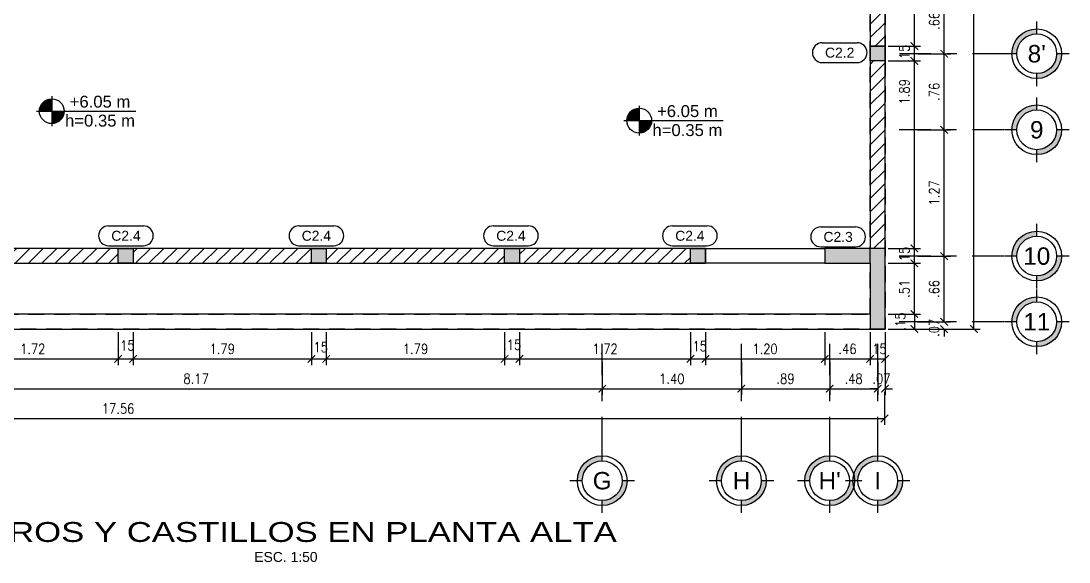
# Model space of a CAD drawing. Header units: millimetres. Extents: x -4.1 to 30.8, y -2.4 to 8.4.
# Drawn here: x 6.57 to 17.11, y -2.42 to 3.02 of the extents above; entities that cross this region are included whole.
import ezdxf
from ezdxf.enums import TextEntityAlignment as Align

# ---------------------------------------------------------------- set-up
doc = ezdxf.new("R2010")
doc.units = ezdxf.units.MM
doc.header["$LTSCALE"] = 0.05
doc.linetypes.add('DASHDOT2', pattern=[12.7, 6.35, -3.175, 0, -3.175])
doc.linetypes.add('HIDDEN2', pattern=[4.7625, 3.175, -1.5875])
for name, color, linetype in [('ACOTADO', 2, 'Continuous'), ('AZOTEA$0$PRETIL', 2, 'HIDDEN2'), ('EJES', 1, 'DASHDOT2'), ('PLANTA ALTA$0$ACHURADO', 1, 'Continuous'), ('PLANTA ALTA$0$CANT_VIS', 3, 'Continuous'), ('PLANTA ALTA$0$CONT_CORTE', 4, 'Continuous'), ('TITULOS', 1, 'Continuous'), ('TXT_IND', 2, 'Continuous')]:
    doc.layers.add(name, color=color, linetype=linetype)
doc.styles.add('ACOTAMIENTOS', font='romans.shx', dxfattribs={"width": 0.85})
doc.styles.add('ARIAL', font='arial.ttf')
doc.styles.get("Standard").update_dxf_attribs({"font": 'romans.shx'})
doc.dimstyles.new('ACOTA_50', dxfattribs={"dimscale": 0.05, "dimtxt": 2, "dimasz": 1.5, "dimexe": 1.25, "dimexo": 0.625, "dimgap": 1, "dimtad": 1, "dimzin": 4, "dimdsep": 46, "dimtxsty": 'ACOTAMIENTOS', "dimblk1": 'ARCHTICK', "dimblk2": 'ARCHTICK', "dimsah": 1, "dimcen": 1.5, "dimclrd": 1, "dimclre": 1, "dimclrt": 256, "dimadec": 0, "dimazin": 0, "dimtfac": 1, "dimtofl": 0, "dimtmove": 2, "dimatfit": 3, "dimfxl": 0, "dimtolj": 1, "dimtzin": 0, "dimarcsym": 0})

# ---------------------------------------------------------------- blocks, each defined once
blk = doc.blocks.new('ETIQUETA')
at = {"layer": 'TXT_IND', "color": 3}
for p, q in [((-0.175, 0.2), (0.175, 0.2)), ((-0.175, 0), (0.175, 0))]:
    blk.add_line(p, q, dxfattribs=at)
for centre, start, end in [((-0.175, 0.1), 90, 270), ((0.175, 0.1), 270, 90)]:
    blk.add_arc(centre, 0.1, start, end, dxfattribs=at)
at = {"layer": 'TXT_IND', "color": 4, "style": 'ARIAL'}
blk.add_attdef('TEXTO', text='', height=0.1, dxfattribs=at).set_placement((0, 0.1), align=Align.MIDDLE_CENTER)
blk = doc.blocks.new('NIVEL-PLANTA')
at = {"layer": 'TXT_IND'}
for points in [[(-0.47, 0), (-0.345, 0), (-0.345, 0.125, 0.414214)], [(-0.345, -0.125, 0.414214), (-0.22, 0), (-0.345, 0)]]:
    blk.add_hatch(color=1, dxfattribs=at).paths.add_polyline_path(points)
for p, q in [((-0.345, 0.15), (-0.345, -0.15)), ((-0.5, 0), (0.5, 0)), ((-0.22, 0), (0.5, 0))]:
    blk.add_line(p, q, dxfattribs=at)
at = {"layer": 'TXT_IND', "color": 3}
blk.add_circle((-0.345, 0), 0.125, dxfattribs=at)
at = {"layer": 'TXT_IND', "style": 'ARIAL'}
blk.add_attdef('NIVEL', text='', height=0.12, dxfattribs=at).set_placement((0.14, 0), align=Align.BOTTOM_CENTER)
at = {"layer": 'TXT_IND', "style": 'ARIAL', "width": 0.95}
blk.add_attdef('PERALTE', text='', height=0.12, dxfattribs=at).set_placement((0.14, -0.191), align=Align.BOTTOM_CENTER)
blk = doc.blocks.new('EJE')
at = {"layer": 'EJES', "linetype": 'Continuous'}
for points in [[(-0.25, 0), (-0.2, 0, -0.414214), (0, 0.2), (0, 0.25, 0.414214)], [(0.25, 0), (0.2, 0, -0.414214), (0, -0.2), (0, -0.25, 0.414214)]]:
    blk.add_hatch(color=256, dxfattribs=at).paths.add_polyline_path(points)
at = {"layer": 'EJES', "color": 1, "linetype": 'Continuous'}
for p, q in [((0, 0.2), (0, 0.325)), ((-0.2, 0), (-0.325, 0)), ((0.325, 0), (0.2, 0)), ((0, -0.325), (0, -0.2))]:
    blk.add_line(p, q, dxfattribs=at)
at = {"layer": 'EJES', "color": 3, "linetype": 'Continuous'}
for radius in [0.25, 0.2]:
    blk.add_circle((0, 0), radius, dxfattribs=at)
at = {"layer": 'EJES', "color": 4, "linetype": 'Continuous', "style": 'ARIAL'}
blk.add_attdef('EJE', text='', height=0.175, dxfattribs=at).set_placement((0, 0), align=Align.MIDDLE_CENTER)
blk = doc.blocks.new('_ARCHTICK')
at = {"color": 0, "linetype": 'ByBlock', "const_width": 0.15}
blk.add_lwpolyline([(-0.5, -0.5), (0.5, 0.5)], dxfattribs=at)
blk = doc.blocks.new('*D153')
at = {"layer": 'ACOTADO', "color": 1, "lineweight": -2}
for p, q in [((4.251, -0.406), (4.251, -0.738)), ((12.419, -0.406), (12.419, -0.738)), ((4.251, -0.675), (12.419, -0.675))]:
    blk.add_line(p, q, dxfattribs=at)
at = {"layer": 'DEFPOINTS', "color": 0}
for p in [(4.251, -0.375), (12.419, -0.375), (12.419, -0.675)]:
    blk.add_point(p, dxfattribs=at)
at = {"layer": 'ACOTADO', "color": 1, "lineweight": -2, "xscale": 0.07500000000000001, "yscale": 0.07500000000000001, "zscale": 0.07500000000000001, "rotation": 180}
blk.add_blockref('_ARCHTICK', (4.251, -0.675), dxfattribs=at)
at = {"layer": 'ACOTADO', "color": 1, "lineweight": -2, "xscale": 0.07500000000000001, "yscale": 0.07500000000000001, "zscale": 0.07500000000000001}
blk.add_blockref('_ARCHTICK', (12.419, -0.675), dxfattribs=at)
at = {"layer": 'ACOTADO', "insert": (8.335, -0.575), "char_height": 0.1, "attachment_point": 5, "style": 'ACOTAMIENTOS'}
blk.add_mtext('\\A1;8.17', dxfattribs=at)
blk = doc.blocks.new('*D154')
at = {"layer": 'ACOTADO', "color": 1, "lineweight": -2}
for p, q in [((12.419, -0.406), (12.419, -0.738)), ((13.819, -0.406), (13.819, -0.738)), ((12.419, -0.675), (13.819, -0.675))]:
    blk.add_line(p, q, dxfattribs=at)
at = {"layer": 'DEFPOINTS', "color": 0}
for p in [(12.419, -0.375), (13.819, -0.375), (13.819, -0.675)]:
    blk.add_point(p, dxfattribs=at)
at = {"layer": 'ACOTADO', "color": 1, "lineweight": -2, "xscale": 0.07500000000000001, "yscale": 0.07500000000000001, "zscale": 0.07500000000000001, "rotation": 180}
blk.add_blockref('_ARCHTICK', (12.419, -0.675), dxfattribs=at)
at = {"layer": 'ACOTADO', "color": 1, "lineweight": -2, "xscale": 0.07500000000000001, "yscale": 0.07500000000000001, "zscale": 0.07500000000000001}
blk.add_blockref('_ARCHTICK', (13.819, -0.675), dxfattribs=at)
at = {"layer": 'ACOTADO', "insert": (13.119, -0.575), "char_height": 0.1, "attachment_point": 5, "style": 'ACOTAMIENTOS'}
blk.add_mtext('\\A1;1.40', dxfattribs=at)
blk = doc.blocks.new('*D64')
at = {"layer": 'ACOTADO', "color": 1, "lineweight": -2}
for p, q in [((13.819, -0.406), (13.819, -0.738)), ((14.707, -0.406), (14.707, -0.738)), ((13.819, -0.675), (14.707, -0.675))]:
    blk.add_line(p, q, dxfattribs=at)
at = {"layer": 'DEFPOINTS', "color": 0}
for p in [(13.819, -0.375), (14.707, -0.375), (14.707, -0.675)]:
    blk.add_point(p, dxfattribs=at)
at = {"layer": 'ACOTADO', "color": 1, "lineweight": -2, "xscale": 0.07500000000000001, "yscale": 0.07500000000000001, "zscale": 0.07500000000000001, "rotation": 180}
blk.add_blockref('_ARCHTICK', (13.819, -0.675), dxfattribs=at)
at = {"layer": 'ACOTADO', "color": 1, "lineweight": -2, "xscale": 0.07500000000000001, "yscale": 0.07500000000000001, "zscale": 0.07500000000000001}
blk.add_blockref('_ARCHTICK', (14.707, -0.675), dxfattribs=at)
at = {"layer": 'ACOTADO', "insert": (14.263, -0.575), "char_height": 0.1, "attachment_point": 5, "style": 'ACOTAMIENTOS'}
blk.add_mtext('\\A1;.89', dxfattribs=at)
blk = doc.blocks.new('*D65')
at = {"layer": 'ACOTADO', "color": 1, "lineweight": -2}
for p, q in [((14.707, -0.406), (14.707, -0.738)), ((15.19, -0.406), (15.19, -0.738)), ((14.707, -0.675), (15.19, -0.675))]:
    blk.add_line(p, q, dxfattribs=at)
at = {"layer": 'DEFPOINTS', "color": 0}
for p in [(14.707, -0.375), (15.19, -0.375), (15.19, -0.675)]:
    blk.add_point(p, dxfattribs=at)
at = {"layer": 'ACOTADO', "color": 1, "lineweight": -2, "xscale": 0.07500000000000001, "yscale": 0.07500000000000001, "zscale": 0.07500000000000001, "rotation": 180}
blk.add_blockref('_ARCHTICK', (14.707, -0.675), dxfattribs=at)
at = {"layer": 'ACOTADO', "color": 1, "lineweight": -2, "xscale": 0.07500000000000001, "yscale": 0.07500000000000001, "zscale": 0.07500000000000001}
blk.add_blockref('_ARCHTICK', (15.19, -0.675), dxfattribs=at)
at = {"layer": 'ACOTADO', "insert": (14.948, -0.575), "char_height": 0.1, "attachment_point": 5, "style": 'ACOTAMIENTOS'}
blk.add_mtext('\\A1;.48', dxfattribs=at)
blk = doc.blocks.new('*D66')
at = {"layer": 'ACOTADO', "color": 1, "lineweight": -2}
for p, q in [((15.19, -0.406), (15.19, -0.738)), ((15.264, -0.407), (15.264, -0.738)), ((15.19, -0.675), (15.115, -0.675)), ((15.264, -0.675), (15.339, -0.675))]:
    blk.add_line(p, q, dxfattribs=at)
at = {"layer": 'DEFPOINTS', "color": 0}
for p in [(15.19, -0.375), (15.264, -0.376), (15.264, -0.675)]:
    blk.add_point(p, dxfattribs=at)
at = {"layer": 'ACOTADO', "color": 1, "lineweight": -2, "xscale": 0.07500000000000001, "yscale": 0.07500000000000001, "zscale": 0.07500000000000001}
blk.add_blockref('_ARCHTICK', (15.19, -0.675), dxfattribs=at)
at = {"layer": 'ACOTADO', "color": 1, "lineweight": -2, "xscale": 0.07500000000000001, "yscale": 0.07500000000000001, "zscale": 0.07500000000000001, "rotation": 180}
blk.add_blockref('_ARCHTICK', (15.264, -0.675), dxfattribs=at)
at = {"layer": 'ACOTADO', "insert": (15.227, -0.575), "char_height": 0.1, "attachment_point": 5, "style": 'ACOTAMIENTOS'}
blk.add_mtext('\\A1;.07', dxfattribs=at)
blk = doc.blocks.new('*D67')
at = {"layer": 'ACOTADO', "color": 1, "lineweight": -2}
for p, q in [((-2.3, -0.706), (-2.3, -1.038)), ((15.258, -0.706), (15.258, -1.038)), ((-2.3, -0.975), (15.258, -0.975))]:
    blk.add_line(p, q, dxfattribs=at)
at = {"layer": 'DEFPOINTS', "color": 0}
for p in [(-2.3, -0.675), (15.258, -0.675), (15.258, -0.975)]:
    blk.add_point(p, dxfattribs=at)
at = {"layer": 'ACOTADO', "color": 1, "lineweight": -2, "xscale": 0.07500000000000001, "yscale": 0.07500000000000001, "zscale": 0.07500000000000001, "rotation": 180}
blk.add_blockref('_ARCHTICK', (-2.3, -0.975), dxfattribs=at)
at = {"layer": 'ACOTADO', "color": 1, "lineweight": -2, "xscale": 0.07500000000000001, "yscale": 0.07500000000000001, "zscale": 0.07500000000000001}
blk.add_blockref('_ARCHTICK', (15.258, -0.975), dxfattribs=at)
at = {"layer": 'ACOTADO', "insert": (7.55, -0.875), "char_height": 0.1, "attachment_point": 5, "style": 'ACOTAMIENTOS'}
blk.add_mtext('\\A1;17.56', dxfattribs=at)
blk = doc.blocks.new('*D68')
at = {"layer": 'ACOTADO', "color": 1, "lineweight": -2}
for p, q in [((15.858, -0.002), (15.858, 0.073)), ((15.59, -0.002), (15.921, -0.002)), ((15.59, -0.075), (15.921, -0.075)), ((15.858, -0.075), (15.858, -0.15))]:
    blk.add_line(p, q, dxfattribs=at)
at = {"layer": 'DEFPOINTS', "color": 0}
for p in [(15.558, -0.002), (15.559, -0.075), (15.858, -0.002)]:
    blk.add_point(p, dxfattribs=at)
at = {"layer": 'ACOTADO', "color": 1, "lineweight": -2, "xscale": 0.07500000000000001, "yscale": 0.07500000000000001, "zscale": 0.07500000000000001}
for p, rotation in [((15.858, -0.002), 270), ((15.858, -0.075), 90)]:
    blk.add_blockref('_ARCHTICK', p, dxfattribs=dict(at, rotation=rotation))
at = {"layer": 'ACOTADO', "insert": (15.758, -0.062), "char_height": 0.1, "attachment_point": 5, "rotation": 90, "style": 'ACOTAMIENTOS'}
blk.add_mtext('\\A1;.07', dxfattribs=at)
blk = doc.blocks.new('*D69')
at = {"layer": 'ACOTADO', "color": 1, "lineweight": -2}
for p, q in [((15.59, 0.659), (15.921, 0.659)), ((15.858, -0.002), (15.858, 0.659)), ((15.59, -0.002), (15.921, -0.002))]:
    blk.add_line(p, q, dxfattribs=at)
at = {"layer": 'DEFPOINTS', "color": 0}
for p in [(15.559, 0.659), (15.858, 0.659), (15.558, -0.002)]:
    blk.add_point(p, dxfattribs=at)
at = {"layer": 'ACOTADO', "color": 1, "lineweight": -2, "xscale": 0.07500000000000001, "yscale": 0.07500000000000001, "zscale": 0.07500000000000001}
for p, rotation in [((15.858, 0.659), 90), ((15.858, -0.002), 270)]:
    blk.add_blockref('_ARCHTICK', p, dxfattribs=dict(at, rotation=rotation))
at = {"layer": 'ACOTADO', "insert": (15.758, 0.328), "char_height": 0.1, "attachment_point": 5, "rotation": 90, "style": 'ACOTAMIENTOS'}
blk.add_mtext('\\A1;.66', dxfattribs=at)
blk = doc.blocks.new('*D70')
at = {"layer": 'ACOTADO', "color": 1, "lineweight": -2}
for p, q in [((15.592, 1.929), (15.921, 1.929)), ((15.859, 0.659), (15.859, 1.929)), ((15.59, 0.659), (15.921, 0.659))]:
    blk.add_line(p, q, dxfattribs=at)
at = {"layer": 'DEFPOINTS', "color": 0}
for p in [(15.561, 1.929), (15.859, 1.929), (15.559, 0.659)]:
    blk.add_point(p, dxfattribs=at)
at = {"layer": 'ACOTADO', "color": 1, "lineweight": -2, "xscale": 0.07500000000000001, "yscale": 0.07500000000000001, "zscale": 0.07500000000000001}
for p, rotation in [((15.859, 1.929), 90), ((15.859, 0.659), 270)]:
    blk.add_blockref('_ARCHTICK', p, dxfattribs=dict(at, rotation=rotation))
at = {"layer": 'ACOTADO', "insert": (15.759, 1.294), "char_height": 0.1, "attachment_point": 5, "rotation": 90, "style": 'ACOTAMIENTOS'}
blk.add_mtext('\\A1;1.27', dxfattribs=at)
blk = doc.blocks.new('*D71')
at = {"layer": 'ACOTADO', "color": 1, "lineweight": -2}
for p, q in [((15.593, 2.694), (15.921, 2.694)), ((15.859, 1.929), (15.859, 2.694)), ((15.592, 1.929), (15.921, 1.929))]:
    blk.add_line(p, q, dxfattribs=at)
at = {"layer": 'DEFPOINTS', "color": 0}
for p in [(15.562, 2.694), (15.859, 2.694), (15.561, 1.929)]:
    blk.add_point(p, dxfattribs=at)
at = {"layer": 'ACOTADO', "color": 1, "lineweight": -2, "xscale": 0.07500000000000001, "yscale": 0.07500000000000001, "zscale": 0.07500000000000001}
for p, rotation in [((15.859, 2.694), 90), ((15.859, 1.929), 270)]:
    blk.add_blockref('_ARCHTICK', p, dxfattribs=dict(at, rotation=rotation))
at = {"layer": 'ACOTADO', "insert": (15.759, 2.311), "char_height": 0.1, "attachment_point": 5, "rotation": 90, "style": 'ACOTAMIENTOS'}
blk.add_mtext('\\A1;.76', dxfattribs=at)
blk = doc.blocks.new('*D72')
at = {"layer": 'ACOTADO', "color": 1, "lineweight": -2}
for p, q in [((15.594, 3.353), (15.921, 3.353)), ((15.859, 2.694), (15.859, 3.353)), ((15.593, 2.694), (15.921, 2.694))]:
    blk.add_line(p, q, dxfattribs=at)
at = {"layer": 'DEFPOINTS', "color": 0}
for p in [(15.562, 3.353), (15.859, 3.353), (15.562, 2.694)]:
    blk.add_point(p, dxfattribs=at)
at = {"layer": 'ACOTADO', "color": 1, "lineweight": -2, "xscale": 0.07500000000000001, "yscale": 0.07500000000000001, "zscale": 0.07500000000000001}
for p, rotation in [((15.859, 3.353), 90), ((15.859, 2.694), 270)]:
    blk.add_blockref('_ARCHTICK', p, dxfattribs=dict(at, rotation=rotation))
at = {"layer": 'ACOTADO', "insert": (15.759, 3.023), "char_height": 0.1, "attachment_point": 5, "rotation": 90, "style": 'ACOTAMIENTOS'}
blk.add_mtext('\\A1;.66', dxfattribs=at)
blk = doc.blocks.new('*D78')
at = {"layer": 'ACOTADO', "color": 1, "lineweight": -2}
for p, q in [((15.897, 6.507), (16.221, 6.507)), ((16.158, -0.075), (16.158, 6.507)), ((15.889, -0.075), (16.221, -0.075))]:
    blk.add_line(p, q, dxfattribs=at)
at = {"layer": 'DEFPOINTS', "color": 0}
for p in [(15.866, 6.507), (16.158, 6.507), (15.858, -0.075)]:
    blk.add_point(p, dxfattribs=at)
at = {"layer": 'ACOTADO', "color": 1, "lineweight": -2, "xscale": 0.07500000000000001, "yscale": 0.07500000000000001, "zscale": 0.07500000000000001}
for p, rotation in [((16.158, 6.507), 90), ((16.158, -0.075), 270)]:
    blk.add_blockref('_ARCHTICK', p, dxfattribs=dict(at, rotation=rotation))
at = {"layer": 'ACOTADO', "insert": (16.058, 3.866), "char_height": 0.1, "attachment_point": 5, "rotation": 90, "style": 'ACOTAMIENTOS'}
blk.add_mtext('\\A1;6.58', dxfattribs=at)
blk = doc.blocks.new('*D115')
at = {"layer": 'ACOTADO', "color": 1, "lineweight": -2}
for p, q in [((15.115, -0.106), (15.115, -0.438)), ((15.265, -0.106), (15.265, -0.438)), ((15.115, -0.375), (15.265, -0.375))]:
    blk.add_line(p, q, dxfattribs=at)
at = {"layer": 'DEFPOINTS', "color": 0}
for p in [(15.115, -0.075), (15.265, -0.075), (15.265, -0.375)]:
    blk.add_point(p, dxfattribs=at)
at = {"layer": 'ACOTADO', "color": 1, "lineweight": -2, "xscale": 0.07500000000000001, "yscale": 0.07500000000000001, "zscale": 0.07500000000000001, "rotation": 180}
blk.add_blockref('_ARCHTICK', (15.115, -0.375), dxfattribs=at)
at = {"layer": 'ACOTADO', "color": 1, "lineweight": -2, "xscale": 0.07500000000000001, "yscale": 0.07500000000000001, "zscale": 0.07500000000000001}
blk.add_blockref('_ARCHTICK', (15.265, -0.375), dxfattribs=at)
at = {"layer": 'ACOTADO', "insert": (15.19, -0.275), "char_height": 0.1, "attachment_point": 5, "style": 'ACOTAMIENTOS'}
blk.add_mtext('\\A1;.15', dxfattribs=at)
blk = doc.blocks.new('*D121')
at = {"layer": 'ACOTADO', "color": 1, "lineweight": -2}
for p, q in [((15.296, 0.586), (15.622, 0.586)), ((15.559, 0.075), (15.559, 0.586)), ((15.296, 0.075), (15.622, 0.075))]:
    blk.add_line(p, q, dxfattribs=at)
at = {"layer": 'DEFPOINTS', "color": 0}
for p in [(15.265, 0.586), (15.559, 0.586), (15.265, 0.075)]:
    blk.add_point(p, dxfattribs=at)
at = {"layer": 'ACOTADO', "color": 1, "lineweight": -2, "xscale": 0.07500000000000001, "yscale": 0.07500000000000001, "zscale": 0.07500000000000001}
for p, rotation in [((15.559, 0.586), 90), ((15.559, 0.075), 270)]:
    blk.add_blockref('_ARCHTICK', p, dxfattribs=dict(at, rotation=rotation))
at = {"layer": 'ACOTADO', "insert": (15.459, 0.33), "char_height": 0.1, "attachment_point": 5, "rotation": 90, "style": 'ACOTAMIENTOS'}
blk.add_mtext('\\A1;.51', dxfattribs=at)
blk = doc.blocks.new('*D122')
at = {"layer": 'ACOTADO', "color": 1, "lineweight": -2}
for p, q in [((15.296, 0.736), (15.622, 0.736)), ((15.559, 0.586), (15.559, 0.736)), ((15.296, 0.586), (15.622, 0.586))]:
    blk.add_line(p, q, dxfattribs=at)
at = {"layer": 'DEFPOINTS', "color": 0}
for p in [(15.265, 0.736), (15.559, 0.736), (15.265, 0.586)]:
    blk.add_point(p, dxfattribs=at)
at = {"layer": 'ACOTADO', "color": 1, "lineweight": -2, "xscale": 0.07500000000000001, "yscale": 0.07500000000000001, "zscale": 0.07500000000000001}
for p, rotation in [((15.559, 0.736), 90), ((15.559, 0.586), 270)]:
    blk.add_blockref('_ARCHTICK', p, dxfattribs=dict(at, rotation=rotation))
at = {"layer": 'ACOTADO', "insert": (15.459, 0.661), "char_height": 0.1, "attachment_point": 5, "rotation": 90, "style": 'ACOTAMIENTOS'}
blk.add_mtext('\\A1;.15', dxfattribs=at)
blk = doc.blocks.new('*D123')
at = {"layer": 'ACOTADO', "color": 1, "lineweight": -2}
for p, q in [((15.296, 2.621), (15.622, 2.621)), ((15.559, 0.736), (15.559, 2.621)), ((15.296, 0.736), (15.622, 0.736))]:
    blk.add_line(p, q, dxfattribs=at)
at = {"layer": 'DEFPOINTS', "color": 0}
for p in [(15.265, 2.621), (15.559, 2.621), (15.265, 0.736)]:
    blk.add_point(p, dxfattribs=at)
at = {"layer": 'ACOTADO', "color": 1, "lineweight": -2, "xscale": 0.07500000000000001, "yscale": 0.07500000000000001, "zscale": 0.07500000000000001}
for p, rotation in [((15.559, 2.621), 90), ((15.559, 0.736), 270)]:
    blk.add_blockref('_ARCHTICK', p, dxfattribs=dict(at, rotation=rotation))
at = {"layer": 'ACOTADO', "insert": (15.459, 2.311), "char_height": 0.1, "attachment_point": 5, "rotation": 90, "style": 'ACOTAMIENTOS'}
blk.add_mtext('\\A1;1.89', dxfattribs=at)
blk = doc.blocks.new('*D124')
at = {"layer": 'ACOTADO', "color": 1, "lineweight": -2}
for p, q in [((15.296, 2.771), (15.622, 2.771)), ((15.559, 2.621), (15.559, 2.771)), ((15.296, 2.621), (15.622, 2.621))]:
    blk.add_line(p, q, dxfattribs=at)
at = {"layer": 'DEFPOINTS', "color": 0}
for p in [(15.265, 2.771), (15.559, 2.771), (15.265, 2.621)]:
    blk.add_point(p, dxfattribs=at)
at = {"layer": 'ACOTADO', "color": 1, "lineweight": -2, "xscale": 0.07500000000000001, "yscale": 0.07500000000000001, "zscale": 0.07500000000000001}
for p, rotation in [((15.559, 2.771), 90), ((15.559, 2.621), 270)]:
    blk.add_blockref('_ARCHTICK', p, dxfattribs=dict(at, rotation=rotation))
at = {"layer": 'ACOTADO', "insert": (15.459, 2.694), "char_height": 0.1, "attachment_point": 5, "rotation": 90, "style": 'ACOTAMIENTOS'}
blk.add_mtext('\\A1;.15', dxfattribs=at)
blk = doc.blocks.new('*D132')
at = {"layer": 'ACOTADO', "color": 1, "lineweight": -2}
for p, q in [((5.831, -0.106), (5.831, -0.438)), ((7.55, -0.106), (7.55, -0.438)), ((5.831, -0.375), (7.55, -0.375))]:
    blk.add_line(p, q, dxfattribs=at)
at = {"layer": 'DEFPOINTS', "color": 0}
for p in [(5.831, -0.075), (7.55, -0.075), (7.55, -0.375)]:
    blk.add_point(p, dxfattribs=at)
at = {"layer": 'ACOTADO', "color": 1, "lineweight": -2, "xscale": 0.07500000000000001, "yscale": 0.07500000000000001, "zscale": 0.07500000000000001, "rotation": 180}
blk.add_blockref('_ARCHTICK', (5.831, -0.375), dxfattribs=at)
at = {"layer": 'ACOTADO', "color": 1, "lineweight": -2, "xscale": 0.07500000000000001, "yscale": 0.07500000000000001, "zscale": 0.07500000000000001}
blk.add_blockref('_ARCHTICK', (7.55, -0.375), dxfattribs=at)
at = {"layer": 'ACOTADO', "insert": (6.691, -0.275), "char_height": 0.1, "attachment_point": 5, "style": 'ACOTAMIENTOS'}
blk.add_mtext('\\A1;1.72', dxfattribs=at)
blk = doc.blocks.new('*D133')
at = {"layer": 'ACOTADO', "color": 1, "lineweight": -2}
for p, q in [((7.55, -0.106), (7.55, -0.438)), ((7.7, -0.106), (7.7, -0.438)), ((7.55, -0.375), (7.7, -0.375))]:
    blk.add_line(p, q, dxfattribs=at)
at = {"layer": 'DEFPOINTS', "color": 0}
for p in [(7.55, -0.075), (7.7, -0.075), (7.7, -0.375)]:
    blk.add_point(p, dxfattribs=at)
at = {"layer": 'ACOTADO', "color": 1, "lineweight": -2, "xscale": 0.07500000000000001, "yscale": 0.07500000000000001, "zscale": 0.07500000000000001, "rotation": 180}
blk.add_blockref('_ARCHTICK', (7.55, -0.375), dxfattribs=at)
at = {"layer": 'ACOTADO', "color": 1, "lineweight": -2, "xscale": 0.07500000000000001, "yscale": 0.07500000000000001, "zscale": 0.07500000000000001}
blk.add_blockref('_ARCHTICK', (7.7, -0.375), dxfattribs=at)
at = {"layer": 'ACOTADO', "insert": (7.625, -0.24), "char_height": 0.1, "attachment_point": 5, "style": 'ACOTAMIENTOS'}
blk.add_mtext('\\A1;.15', dxfattribs=at)
blk = doc.blocks.new('*D134')
at = {"layer": 'ACOTADO', "color": 1, "lineweight": -2}
for p, q in [((7.7, -0.106), (7.7, -0.438)), ((9.494, -0.106), (9.494, -0.438)), ((7.7, -0.375), (9.494, -0.375))]:
    blk.add_line(p, q, dxfattribs=at)
at = {"layer": 'DEFPOINTS', "color": 0}
for p in [(7.7, -0.075), (9.494, -0.075), (9.494, -0.375)]:
    blk.add_point(p, dxfattribs=at)
at = {"layer": 'ACOTADO', "color": 1, "lineweight": -2, "xscale": 0.07500000000000001, "yscale": 0.07500000000000001, "zscale": 0.07500000000000001, "rotation": 180}
blk.add_blockref('_ARCHTICK', (7.7, -0.375), dxfattribs=at)
at = {"layer": 'ACOTADO', "color": 1, "lineweight": -2, "xscale": 0.07500000000000001, "yscale": 0.07500000000000001, "zscale": 0.07500000000000001}
blk.add_blockref('_ARCHTICK', (9.494, -0.375), dxfattribs=at)
at = {"layer": 'ACOTADO', "insert": (8.597, -0.275), "char_height": 0.1, "attachment_point": 5, "style": 'ACOTAMIENTOS'}
blk.add_mtext('\\A1;1.79', dxfattribs=at)
blk = doc.blocks.new('*D135')
at = {"layer": 'ACOTADO', "color": 1, "lineweight": -2}
for p, q in [((9.494, -0.106), (9.494, -0.438)), ((9.644, -0.106), (9.644, -0.438)), ((9.494, -0.375), (9.644, -0.375))]:
    blk.add_line(p, q, dxfattribs=at)
at = {"layer": 'DEFPOINTS', "color": 0}
for p in [(9.494, -0.075), (9.644, -0.075), (9.644, -0.375)]:
    blk.add_point(p, dxfattribs=at)
at = {"layer": 'ACOTADO', "color": 1, "lineweight": -2, "xscale": 0.07500000000000001, "yscale": 0.07500000000000001, "zscale": 0.07500000000000001, "rotation": 180}
blk.add_blockref('_ARCHTICK', (9.494, -0.375), dxfattribs=at)
at = {"layer": 'ACOTADO', "color": 1, "lineweight": -2, "xscale": 0.07500000000000001, "yscale": 0.07500000000000001, "zscale": 0.07500000000000001}
blk.add_blockref('_ARCHTICK', (9.644, -0.375), dxfattribs=at)
at = {"layer": 'ACOTADO', "insert": (9.569, -0.258), "char_height": 0.1, "attachment_point": 5, "style": 'ACOTAMIENTOS'}
blk.add_mtext('\\A1;.15', dxfattribs=at)
blk = doc.blocks.new('*D136')
at = {"layer": 'ACOTADO', "color": 1, "lineweight": -2}
for p, q in [((9.644, -0.106), (9.644, -0.438)), ((11.438, -0.106), (11.438, -0.438)), ((9.644, -0.375), (11.438, -0.375))]:
    blk.add_line(p, q, dxfattribs=at)
at = {"layer": 'DEFPOINTS', "color": 0}
for p in [(9.644, -0.075), (11.438, -0.075), (11.438, -0.375)]:
    blk.add_point(p, dxfattribs=at)
at = {"layer": 'ACOTADO', "color": 1, "lineweight": -2, "xscale": 0.07500000000000001, "yscale": 0.07500000000000001, "zscale": 0.07500000000000001, "rotation": 180}
blk.add_blockref('_ARCHTICK', (9.644, -0.375), dxfattribs=at)
at = {"layer": 'ACOTADO', "color": 1, "lineweight": -2, "xscale": 0.07500000000000001, "yscale": 0.07500000000000001, "zscale": 0.07500000000000001}
blk.add_blockref('_ARCHTICK', (11.438, -0.375), dxfattribs=at)
at = {"layer": 'ACOTADO', "insert": (10.541, -0.275), "char_height": 0.1, "attachment_point": 5, "style": 'ACOTAMIENTOS'}
blk.add_mtext('\\A1;1.79', dxfattribs=at)
blk = doc.blocks.new('*D137')
at = {"layer": 'ACOTADO', "color": 1, "lineweight": -2}
for p, q in [((11.438, -0.106), (11.438, -0.438)), ((11.588, -0.106), (11.588, -0.438)), ((11.438, -0.375), (11.588, -0.375))]:
    blk.add_line(p, q, dxfattribs=at)
at = {"layer": 'DEFPOINTS', "color": 0}
for p in [(11.438, -0.075), (11.588, -0.075), (11.588, -0.375)]:
    blk.add_point(p, dxfattribs=at)
at = {"layer": 'ACOTADO', "color": 1, "lineweight": -2, "xscale": 0.07500000000000001, "yscale": 0.07500000000000001, "zscale": 0.07500000000000001, "rotation": 180}
blk.add_blockref('_ARCHTICK', (11.438, -0.375), dxfattribs=at)
at = {"layer": 'ACOTADO', "color": 1, "lineweight": -2, "xscale": 0.07500000000000001, "yscale": 0.07500000000000001, "zscale": 0.07500000000000001}
blk.add_blockref('_ARCHTICK', (11.588, -0.375), dxfattribs=at)
at = {"layer": 'ACOTADO', "insert": (11.513, -0.233), "char_height": 0.1, "attachment_point": 5, "style": 'ACOTAMIENTOS'}
blk.add_mtext('\\A1;.15', dxfattribs=at)
blk = doc.blocks.new('*D138')
at = {"layer": 'ACOTADO', "color": 1, "lineweight": -2}
for p, q in [((11.588, -0.106), (11.588, -0.438)), ((13.307, -0.106), (13.307, -0.438)), ((11.588, -0.375), (13.307, -0.375))]:
    blk.add_line(p, q, dxfattribs=at)
at = {"layer": 'DEFPOINTS', "color": 0}
for p in [(11.588, -0.075), (13.307, -0.075), (13.307, -0.375)]:
    blk.add_point(p, dxfattribs=at)
at = {"layer": 'ACOTADO', "color": 1, "lineweight": -2, "xscale": 0.07500000000000001, "yscale": 0.07500000000000001, "zscale": 0.07500000000000001, "rotation": 180}
blk.add_blockref('_ARCHTICK', (11.588, -0.375), dxfattribs=at)
at = {"layer": 'ACOTADO', "color": 1, "lineweight": -2, "xscale": 0.07500000000000001, "yscale": 0.07500000000000001, "zscale": 0.07500000000000001}
blk.add_blockref('_ARCHTICK', (13.307, -0.375), dxfattribs=at)
at = {"layer": 'ACOTADO', "insert": (12.448, -0.275), "char_height": 0.1, "attachment_point": 5, "style": 'ACOTAMIENTOS'}
blk.add_mtext('\\A1;1.72', dxfattribs=at)
blk = doc.blocks.new('*D139')
at = {"layer": 'ACOTADO', "color": 1, "lineweight": -2}
for p, q in [((13.307, -0.106), (13.307, -0.438)), ((13.457, -0.106), (13.457, -0.438)), ((13.307, -0.375), (13.457, -0.375))]:
    blk.add_line(p, q, dxfattribs=at)
at = {"layer": 'DEFPOINTS', "color": 0}
for p in [(13.307, -0.075), (13.457, -0.075), (13.457, -0.375)]:
    blk.add_point(p, dxfattribs=at)
at = {"layer": 'ACOTADO', "color": 1, "lineweight": -2, "xscale": 0.07500000000000001, "yscale": 0.07500000000000001, "zscale": 0.07500000000000001, "rotation": 180}
blk.add_blockref('_ARCHTICK', (13.307, -0.375), dxfattribs=at)
at = {"layer": 'ACOTADO', "color": 1, "lineweight": -2, "xscale": 0.07500000000000001, "yscale": 0.07500000000000001, "zscale": 0.07500000000000001}
blk.add_blockref('_ARCHTICK', (13.457, -0.375), dxfattribs=at)
at = {"layer": 'ACOTADO', "insert": (13.382, -0.248), "char_height": 0.1, "attachment_point": 5, "style": 'ACOTAMIENTOS'}
blk.add_mtext('\\A1;.15', dxfattribs=at)
blk = doc.blocks.new('*D140')
at = {"layer": 'ACOTADO', "color": 1, "lineweight": -2}
for p, q in [((13.457, -0.106), (13.457, -0.438)), ((14.657, -0.106), (14.657, -0.438)), ((13.457, -0.375), (14.657, -0.375))]:
    blk.add_line(p, q, dxfattribs=at)
at = {"layer": 'DEFPOINTS', "color": 0}
for p in [(13.457, -0.075), (14.657, -0.075), (14.657, -0.375)]:
    blk.add_point(p, dxfattribs=at)
at = {"layer": 'ACOTADO', "color": 1, "lineweight": -2, "xscale": 0.07500000000000001, "yscale": 0.07500000000000001, "zscale": 0.07500000000000001, "rotation": 180}
blk.add_blockref('_ARCHTICK', (13.457, -0.375), dxfattribs=at)
at = {"layer": 'ACOTADO', "color": 1, "lineweight": -2, "xscale": 0.07500000000000001, "yscale": 0.07500000000000001, "zscale": 0.07500000000000001}
blk.add_blockref('_ARCHTICK', (14.657, -0.375), dxfattribs=at)
at = {"layer": 'ACOTADO', "insert": (14.057, -0.275), "char_height": 0.1, "attachment_point": 5, "style": 'ACOTAMIENTOS'}
blk.add_mtext('\\A1;1.20', dxfattribs=at)
blk = doc.blocks.new('*D141')
at = {"layer": 'ACOTADO', "color": 1, "lineweight": -2}
for p, q in [((14.657, -0.106), (14.657, -0.438)), ((15.115, -0.106), (15.115, -0.438)), ((14.657, -0.375), (15.115, -0.375))]:
    blk.add_line(p, q, dxfattribs=at)
at = {"layer": 'DEFPOINTS', "color": 0}
for p in [(14.657, -0.075), (15.115, -0.075), (15.115, -0.375)]:
    blk.add_point(p, dxfattribs=at)
at = {"layer": 'ACOTADO', "color": 1, "lineweight": -2, "xscale": 0.07500000000000001, "yscale": 0.07500000000000001, "zscale": 0.07500000000000001, "rotation": 180}
blk.add_blockref('_ARCHTICK', (14.657, -0.375), dxfattribs=at)
at = {"layer": 'ACOTADO', "color": 1, "lineweight": -2, "xscale": 0.07500000000000001, "yscale": 0.07500000000000001, "zscale": 0.07500000000000001}
blk.add_blockref('_ARCHTICK', (15.115, -0.375), dxfattribs=at)
at = {"layer": 'ACOTADO', "insert": (14.886, -0.275), "char_height": 0.1, "attachment_point": 5, "style": 'ACOTAMIENTOS'}
blk.add_mtext('\\A1;.46', dxfattribs=at)
blk = doc.blocks.new('*D142')
at = {"layer": 'ACOTADO', "color": 1, "lineweight": -2}
for p, q in [((15.296, 5.172), (15.622, 5.172)), ((15.559, 2.771), (15.559, 5.172)), ((15.296, 2.771), (15.622, 2.771))]:
    blk.add_line(p, q, dxfattribs=at)
at = {"layer": 'DEFPOINTS', "color": 0}
for p in [(15.265, 5.172), (15.559, 5.172), (15.265, 2.771)]:
    blk.add_point(p, dxfattribs=at)
at = {"layer": 'ACOTADO', "color": 1, "lineweight": -2, "xscale": 0.07500000000000001, "yscale": 0.07500000000000001, "zscale": 0.07500000000000001}
for p, rotation in [((15.559, 5.172), 90), ((15.559, 2.771), 270)]:
    blk.add_blockref('_ARCHTICK', p, dxfattribs=dict(at, rotation=rotation))
at = {"layer": 'ACOTADO', "insert": (15.459, 3.972), "char_height": 0.1, "attachment_point": 5, "rotation": 90, "style": 'ACOTAMIENTOS'}
blk.add_mtext('\\A1;2.40', dxfattribs=at)
blk = doc.blocks.new('*D146')
at = {"layer": 'ACOTADO', "color": 1, "lineweight": -2}
for p, q in [((15.296, 0.075), (15.622, 0.075)), ((15.559, 0.075), (15.559, -0.075)), ((15.296, -0.075), (15.622, -0.075))]:
    blk.add_line(p, q, dxfattribs=at)
at = {"layer": 'DEFPOINTS', "color": 0}
for p in [(15.265, 0.075), (15.265, -0.075), (15.559, -0.075)]:
    blk.add_point(p, dxfattribs=at)
at = {"layer": 'ACOTADO', "color": 1, "lineweight": -2, "xscale": 0.07500000000000001, "yscale": 0.07500000000000001, "zscale": 0.07500000000000001}
for p, rotation in [((15.559, 0.075), 90), ((15.559, -0.075), 270)]:
    blk.add_blockref('_ARCHTICK', p, dxfattribs=dict(at, rotation=rotation))
at = {"layer": 'ACOTADO', "insert": (15.418, 0), "char_height": 0.1, "attachment_point": 5, "rotation": 90, "style": 'ACOTAMIENTOS'}
blk.add_mtext('\\A1;.15', dxfattribs=at)
blk = doc.blocks.new('Titulos')
at = {"layer": 'TITULOS', "color": 1, "style": 'ARIAL', "width": 1.25}
blk.add_attdef('TITULO_1', text='', height=0.2, dxfattribs=at).set_placement((0, 0.25), align=Align.MIDDLE_CENTER)
at = {"layer": 'TITULOS', "style": 'ARIAL', "width": 1.25}
blk.add_attdef('TITULO_2', text='', height=0.2, dxfattribs=at).set_placement((0, 0), align=Align.MIDDLE_CENTER)
at = {"layer": 'TITULOS', "color": 2, "width": 1.25}
for tag, p in [('ESCALA_1', (0, -0.25)), ('ESCALA_2', (0, -0.408))]:
    blk.add_attdef(tag, text='', height=0.1, dxfattribs=at).set_placement(p, align=Align.MIDDLE_CENTER)

msp = doc.modelspace()

# ---------------------------------------------------------------- hatches: boundary and pattern name
at = {"layer": 'PLANTA ALTA$0$ACHURADO'}
h = msp.add_hatch(dxfattribs=at)
h.set_pattern_fill('ANSI31', color=256, scale=0.03)
h.paths.add_polyline_path([(15.264, 5.172), (15.114, 5.172), (15.114, 2.771), (15.264, 2.771)])
h = msp.add_hatch(color=252, dxfattribs=at)
h.dxf.hatch_style = 1
h.paths.add_polyline_path([(15.264, 2.771), (15.114, 2.771), (15.114, 2.621), (15.264, 2.621)])
h = msp.add_hatch(dxfattribs=at)
h.set_pattern_fill('ANSI31', color=256, scale=0.03)
h.paths.add_polyline_path([(15.264, 2.621), (15.114, 2.621), (15.114, 0.736), (15.264, 0.736)])
h = msp.add_hatch(dxfattribs=at)
h.set_pattern_fill('ANSI31', color=256, scale=0.03)
h.paths.add_polyline_path([(7.55, 0.736), (5.831, 0.736), (5.831, 0.586), (7.55, 0.586)])
h = msp.add_hatch(color=252, dxfattribs=at)
h.dxf.hatch_style = 1
h.paths.add_polyline_path([(7.7, 0.736), (7.55, 0.736), (7.55, 0.586), (7.7, 0.586)])
h = msp.add_hatch(dxfattribs=at)
h.set_pattern_fill('ANSI31', color=256, scale=0.03)
h.paths.add_polyline_path([(9.494, 0.736), (7.7, 0.736), (7.7, 0.586), (9.494, 0.586)])
h = msp.add_hatch(color=252, dxfattribs=at)
h.dxf.hatch_style = 1
h.paths.add_polyline_path([(9.644, 0.736), (9.494, 0.736), (9.494, 0.586), (9.644, 0.586)])
h = msp.add_hatch(dxfattribs=at)
h.set_pattern_fill('ANSI31', color=256, scale=0.03)
h.paths.add_polyline_path([(11.438, 0.736), (9.644, 0.736), (9.644, 0.586), (11.438, 0.586)])
h = msp.add_hatch(color=252, dxfattribs=at)
h.dxf.hatch_style = 1
h.paths.add_polyline_path([(11.588, 0.736), (11.438, 0.736), (11.438, 0.586), (11.588, 0.586)])
h = msp.add_hatch(dxfattribs=at)
h.set_pattern_fill('ANSI31', color=256, scale=0.03)
h.paths.add_polyline_path([(13.307, 0.736), (11.588, 0.736), (11.588, 0.586), (13.307, 0.586)])
h = msp.add_hatch(color=252, dxfattribs=at)
h.dxf.hatch_style = 1
h.paths.add_polyline_path([(13.457, 0.736), (13.307, 0.736), (13.307, 0.586), (13.457, 0.586)])
h = msp.add_hatch(color=252, dxfattribs=at)
h.dxf.hatch_style = 1
h.paths.add_polyline_path([(15.264, 0.736), (15.114, 0.736), (14.657, 0.736), (14.657, 0.586), (15.114, 0.586), (15.114, -0.075), (15.264, -0.075)])

# ---------------------------------------------------------------- linework, layer by layer
at = {"layer": 'AZOTEA$0$PRETIL'}
for p, q in [((15.264, 6.508), (15.264, -0.075)), ((15.264, 6.508), (15.264, -0.075)), ((15.114, 0.075), (15.114, 6.358)), ((15.114, 0.075), (15.114, 6.358)), ((-2.151, 0.075), (15.114, 0.075)), ((-2.151, 0.075), (15.114, 0.075)), ((15.264, -0.075), (-2.301, -0.075)), ((15.264, -0.075), (-2.301, -0.075))]:
    msp.add_line(p, q, dxfattribs=at)
at = {"layer": 'EJES'}
for p, q in [((16.461, 2.694), (15.261, 2.694)), ((16.46, 1.929), (15.26, 1.929)), ((16.459, 0.659), (15.259, 0.659)), ((12.419, -1.275), (12.419, -0.075)), ((13.819, -1.275), (13.819, -0.075)), ((14.707, -1.275), (14.707, -0.075)), ((15.19, -1.275), (15.19, -0.075)), ((16.458, -0.002), (15.258, -0.002))]:
    msp.add_line(p, q, dxfattribs=at)
at = {"layer": 'PLANTA ALTA$0$CANT_VIS'}
for p, q in [((13.457, 0.736), (14.657, 0.736)), ((14.657, 0.586), (13.457, 0.586)), ((-2.151, -0.075), (15.114, -0.075))]:
    msp.add_line(p, q, dxfattribs=at)
at = {"layer": 'PLANTA ALTA$0$CANT_VIS', "color": 1}
msp.add_line((15.114, 0.075), (-2.151, 0.075), dxfattribs=at)
at = {"layer": 'PLANTA ALTA$0$CONT_CORTE'}
for p, q in [((15.114, 6.508), (15.114, 0.736)), ((15.264, -0.075), (15.264, 6.508)), ((15.264, 2.771), (15.114, 2.771)), ((15.264, 2.771), (15.114, 2.771)), ((13.457, 0.736), (5.681, 0.736)), ((13.347, 0.736), (13.197, 0.736)), ((13.457, 0.586), (13.457, 0.736)), ((15.114, 0.736), (14.657, 0.736)), ((14.657, 0.736), (14.657, 0.586)), ((14.807, 0.736), (14.657, 0.736)), ((15.264, 0.736), (15.114, 0.736)), ((5.681, 0.586), (13.457, 0.586)), ((14.657, 0.586), (15.114, 0.586)), ((15.114, 0.586), (15.114, -0.075)), ((15.114, -0.075), (15.264, -0.075))]:
    msp.add_line(p, q, dxfattribs=at)
for points in [[(15.114, 2.771), (15.264, 2.771), (15.264, 2.621), (15.114, 2.621)], [(7.55, 0.736), (7.7, 0.736), (7.7, 0.586), (7.55, 0.586)], [(9.494, 0.736), (9.644, 0.736), (9.644, 0.586), (9.494, 0.586)], [(11.438, 0.736), (11.588, 0.736), (11.588, 0.586), (11.438, 0.586)], [(13.307, 0.736), (13.457, 0.736), (13.457, 0.586), (13.307, 0.586)]]:
    msp.add_lwpolyline(points, close=True, dxfattribs=at)

# ---------------------------------------------------------------- block references
at = {"layer": 'EJES'}
for p, values in [((16.79, 2.694), {'EJE': "8'"}), ((16.79, 1.929), {'EJE': '9'}), ((16.79, 0.659), {'EJE': '10'}), ((16.79, -0.002), {'EJE': '11'}), ((12.419, -1.6), {'EJE': 'G'}), ((13.819, -1.6), {'EJE': 'H'}), ((14.707, -1.6), {'EJE': "H'"}), ((15.19, -1.6), {'EJE': 'I'})]:
    msp.add_blockref('EJE', p, dxfattribs=at).add_auto_attribs(values)
at = {"layer": 'TITULOS'}
ref = msp.add_blockref('Titulos', (9.238, -2.116), dxfattribs=at)
ref.add_attrib('TITULO_2', 'MUROS Y CASTILLOS EN PLANTA ALTA', dxfattribs={"height": 0.2, "style": 'ARIAL', "width": 1.25}).set_placement((9.238, -2.116), align=Align.MIDDLE_CENTER)
ref.add_attrib('ESCALA_1', 'ESC. 1:50', dxfattribs={"color": 2, "height": 0.1, "style": 'ARIAL'}).set_placement((9.238, -2.367), align=Align.MIDDLE_CENTER)
at = {"layer": 'TXT_IND'}
for p, values in [((14.808, 2.605), {'TEXTO': 'C2.2'}), ((7.629, 0.763), {'TEXTO': 'C2.4'}), ((9.544, 0.763), {'TEXTO': 'C2.4'}), ((11.501, 0.763), {'TEXTO': 'C2.4'}), ((13.301, 0.763), {'TEXTO': 'C2.4'}), ((14.792, 0.752), {'TEXTO': 'C2.3'})]:
    msp.add_blockref('ETIQUETA', p, dxfattribs=at).add_auto_attribs(values)
ref = msp.add_blockref('NIVEL-PLANTA', (7.228, 2.116), dxfattribs=at)
ref.add_attrib('NIVEL', '+6.05 m', dxfattribs={"height": 0.12, "style": 'ARIAL'}).set_placement((7.368, 2.116), align=Align.BOTTOM_CENTER)
ref.add_attrib('PERALTE', 'h=0.35 m', dxfattribs={"height": 0.12, "style": 'ARIAL'}).set_placement((7.368, 1.925), align=Align.BOTTOM_CENTER)
ref = msp.add_blockref('NIVEL-PLANTA', (13.136, 2.021), dxfattribs=at)
ref.add_attrib('NIVEL', '+6.05 m', dxfattribs={"height": 0.12, "style": 'ARIAL'}).set_placement((13.276, 2.021), align=Align.BOTTOM_CENTER)
ref.add_attrib('PERALTE', 'h=0.35 m', dxfattribs={"height": 0.12, "style": 'ARIAL'}).set_placement((13.276, 1.83), align=Align.BOTTOM_CENTER)

# ---------------------------------------------------------------- dimensions: what is measured, and where the dimension line sits
at = {"layer": 'ACOTADO'}
for base, p1, p2, picture, middle in [((16.158, 6.507), (15.858, -0.075), (15.866, 6.507), '*D78', (16.058, 3.866)), ((15.559, 2.771), (15.265, 2.621), (15.265, 2.771), '*D124', (15.459, 2.694)), ((15.559038286, 2.621), (15.264655243, 0.736), (15.264655243, 2.621), '*D123', (15.459038286, 2.311190943)), ((15.559, 0.736), (15.265, 0.586), (15.265, 0.736), '*D122', (15.459, 0.661)), ((15.559, -0.075), (15.265, 0.075), (15.265, -0.075), '*D146', (15.418, 0)), ((15.858, -0.002), (15.559, -0.075), (15.558, -0.002), '*D68', (15.758, -0.062))]:
    dim = msp.add_linear_dim(base=base, p1=p1, p2=p2, angle=90, dimstyle='ACOTA_50', dxfattribs=at)
    dim.commit()
    dim.dimension.update_dxf_attribs({"geometry": picture, "text_midpoint": middle, "dimtype": 160})
for base, p1, p2, picture, middle in [((15.559, 5.172), (15.265, 2.771), (15.265, 5.172), '*D142', (15.459, 3.972)), ((15.859, 3.353), (15.562, 2.694), (15.562, 3.353), '*D72', (15.759, 3.023)), ((15.8588, 2.6935), (15.5606, 1.9289), (15.5615, 2.6935), '*D71', (15.7588, 2.3112)), ((15.859, 1.929), (15.559, 0.659), (15.561, 1.929), '*D70', (15.759, 1.294)), ((15.858, 0.659), (15.558, -0.002), (15.559, 0.659), '*D69', (15.758, 0.328)), ((15.559, 0.586), (15.265, 0.075), (15.265, 0.586), '*D121', (15.459, 0.33))]:
    dim = msp.add_linear_dim(base=base, p1=p1, p2=p2, angle=90, dimstyle='ACOTA_50', dxfattribs=at)
    dim.commit()
    dim.dimension.update_dxf_attribs({"geometry": picture, "text_midpoint": middle})
for base, p1, p2, picture, middle in [((7.55, -0.375), (5.831, -0.075), (7.55, -0.075), '*D132', (6.691, -0.275)), ((9.494, -0.375), (7.7, -0.075), (9.494, -0.075), '*D134', (8.597, -0.275)), ((11.438, -0.375), (9.644, -0.075), (11.438, -0.075), '*D136', (10.541, -0.275)), ((13.307, -0.375), (11.588, -0.075), (13.307, -0.075), '*D138', (12.448, -0.275)), ((14.657, -0.375), (13.457, -0.075), (14.657, -0.075), '*D140', (14.057, -0.275)), ((15.115, -0.375), (14.657, -0.075), (15.115, -0.075), '*D141', (14.886, -0.275)), ((12.419, -0.675), (4.251, -0.375), (12.419, -0.375), '*D153', (8.335, -0.575)), ((13.819, -0.675), (12.419, -0.375), (13.819, -0.375), '*D154', (13.119, -0.575)), ((14.707, -0.675), (13.819, -0.375), (14.707, -0.375), '*D64', (14.263, -0.575)), ((15.19, -0.675), (14.707, -0.375), (15.19, -0.375), '*D65', (14.948, -0.575))]:
    dim = msp.add_linear_dim(base=base, p1=p1, p2=p2, dimstyle='ACOTA_50', dxfattribs=at)
    dim.commit()
    dim.dimension.update_dxf_attribs({"geometry": picture, "text_midpoint": middle})
for base, p1, p2, picture, middle in [((7.7, -0.375), (7.55, -0.075), (7.7, -0.075), '*D133', (7.625, -0.24)), ((9.644, -0.375), (9.494, -0.075), (9.644, -0.075), '*D135', (9.569, -0.258)), ((11.588, -0.375), (11.438, -0.075), (11.588, -0.075), '*D137', (11.513, -0.233)), ((13.457, -0.375), (13.307, -0.075), (13.457, -0.075), '*D139', (13.382, -0.248)), ((15.265, -0.375), (15.115, -0.075), (15.265, -0.075), '*D115', (15.19, -0.275)), ((15.264, -0.675), (15.19, -0.375), (15.264, -0.376), '*D66', (15.227, -0.575)), ((15.258, -0.975), (-2.3, -0.675), (15.258, -0.675), '*D67', (7.55, -0.875))]:
    dim = msp.add_linear_dim(base=base, p1=p1, p2=p2, dimstyle='ACOTA_50', dxfattribs=at)
    dim.commit()
    dim.dimension.update_dxf_attribs({"geometry": picture, "text_midpoint": middle, "dimtype": 160})

doc.saveas('drawing.dxf')
